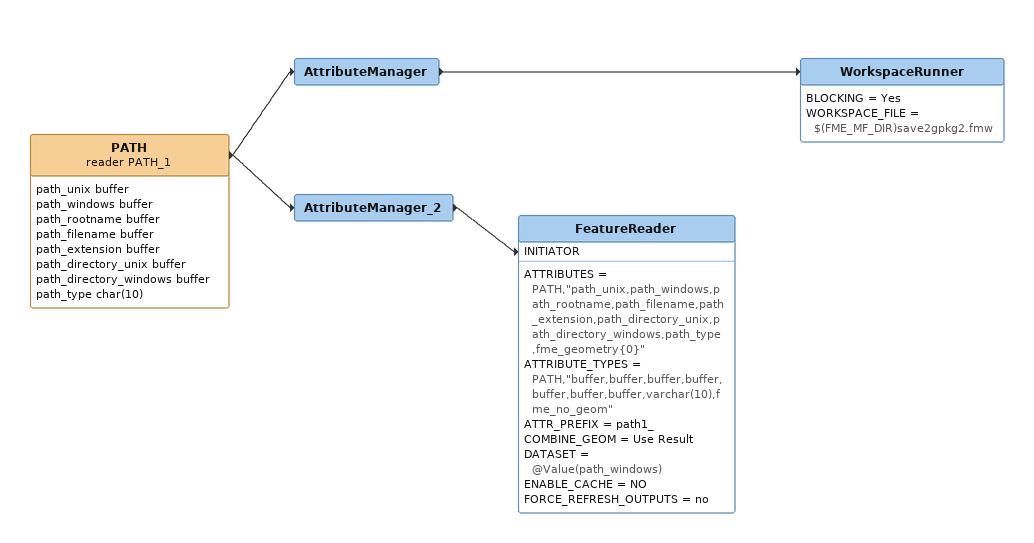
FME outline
PATH (reader PATH_1)
    attributes: path_unix buffer, path_windows buffer, path_rootname buffer, path_filename buffer, path_extension buffer, path_directory_unix buffer, path_directory_windows buffer, path_type char(10)
    -> AttributeManager
    -> AttributeManager_2
AttributeManager
    -> WorkspaceRunner
WorkspaceRunner
    BLOCKING = Yes
    WORKSPACE_FILE = $(FME_MF_DIR)save2gpkg2.fmw
AttributeManager_2
    -> FeatureReader [INITIATOR]
FeatureReader
    ATTRIBUTES = PATH,"path_unix,path_windows,path_rootname,path_filename,path_extension,path_directory_unix,path_directory_windows,path_type,fme_geometry{0}"
    ATTRIBUTE_TYPES = PATH,"buffer,buffer,buffer,buffer,buffer,buffer,buffer,varchar(10),fme_no_geom"
    ATTR_PREFIX = path1_
    COMBINE_GEOM = Use Result
    DATASET = @Value(path_windows)
    ENABLE_CACHE = NO
    FORCE_REFRESH_OUTPUTS = no
